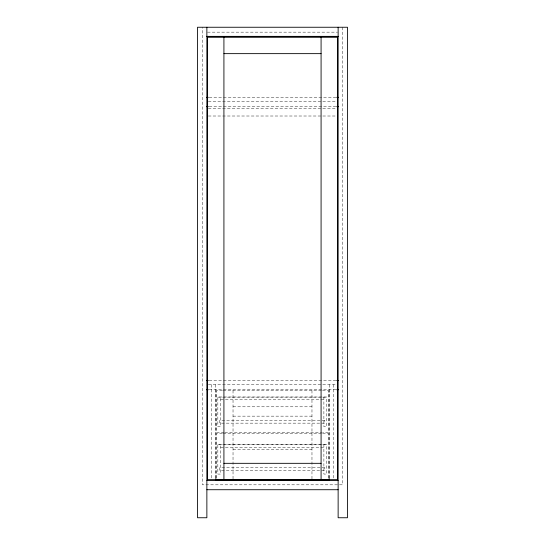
<?xml version="1.0" encoding="UTF-8"?>
<svg xmlns="http://www.w3.org/2000/svg" width="545" height="545" viewBox="0 0 545 545"><rect width="100%" height="100%" fill="white"/><g stroke="black" fill="none" stroke-linecap="round" stroke-linejoin="round"><path stroke-width="0.41" stroke-dasharray="2.73 2.04" d="M207.482 32.155L337.519 32.155M209.185 97.323L335.815 97.323M208.333 101.527L336.667 101.527M209.185 106.663L335.815 106.663M208.333 108.53L336.667 108.53M208.333 116.01L336.667 116.01M209.185 380.41L335.815 380.41M208.333 384.613L336.667 384.613M209.178 389.75L337.519 389.75M222.401 390.452L216.678 390.452L216.678 432.498L224.036 432.498M223.218 390.452L321.782 390.452M322.599 390.452L328.322 390.452L328.322 432.498L322.599 432.498M217.843 397.135L326.687 397.135M220.65 399.798L323.887 399.798M233.028 406.802L311.972 406.802M233.028 416.148L311.972 416.148M224.853 432.498L321.782 432.498M222.401 433.2L216.678 433.2L216.678 478.21M223.218 433.2L321.782 433.2M322.599 433.2L328.322 433.2L328.322 478.21M217.843 444.55L326.687 444.55M220.65 447.213L323.887 447.213M233.028 449.55L311.972 449.55M342.573 27.25L342.573 484.818L202.427 484.818L202.427 27.25M333.465 384.613L333.465 478.912M329.255 384.613L329.255 478.06M329.023 389.75L329.023 478.912M323.887 396.992L323.887 426.66L326.687 426.66L326.687 396.992L217.843 396.992L217.843 426.66L220.65 426.66L220.65 396.992M323.887 444.407L323.887 474.075L326.687 474.075L326.687 444.407L217.843 444.407L217.843 474.075L220.65 474.075L220.65 444.407M311.972 390.452L311.972 432.498M311.972 433.2L311.972 479.913M233.028 390.452L233.028 432.498M233.028 433.2L233.028 479.913M215.977 389.75L215.977 478.912M215.745 384.613L215.745 478.06M211.535 384.613L211.535 478.912M324.82 420.352L219.71 420.352L219.71 423.152L324.82 423.152L324.82 420.352M324.82 467.767L219.71 467.767L219.71 470.567L324.82 470.567L324.82 467.767"/><path stroke-width="0.82" d="M206.63 36.358L338.37 36.358M206.868 36.59L338.132 36.59M223.92 53.642L321.08 53.642M206.63 97.323L208.333 97.323M336.667 97.323L338.37 97.323M206.63 106.663L208.333 106.663M336.667 106.663L338.37 106.663M206.63 380.41L208.333 380.41M336.667 380.41L338.37 380.41M206.63 389.75L208.333 389.75M336.667 389.75L338.37 389.75M223.92 463.325L321.08 463.325M216.678 479.913L328.322 479.913M206.868 480.377L338.132 480.377M206.868 489.723L338.132 489.723M338.132 27.25L338.132 517.75L347.478 517.75L347.478 27.25L197.522 27.25L197.522 517.75L206.868 517.75L206.868 27.25M329.255 478.912L329.255 480.615M329.023 478.912L329.023 480.615M321.08 37.292L321.08 479.675M223.92 37.292L223.92 479.675M215.977 478.912L215.977 480.615M215.745 478.912L215.745 480.615M337.43 37.292L207.57 37.292L207.57 479.675L337.43 479.675L337.43 37.292"/></g></svg>
